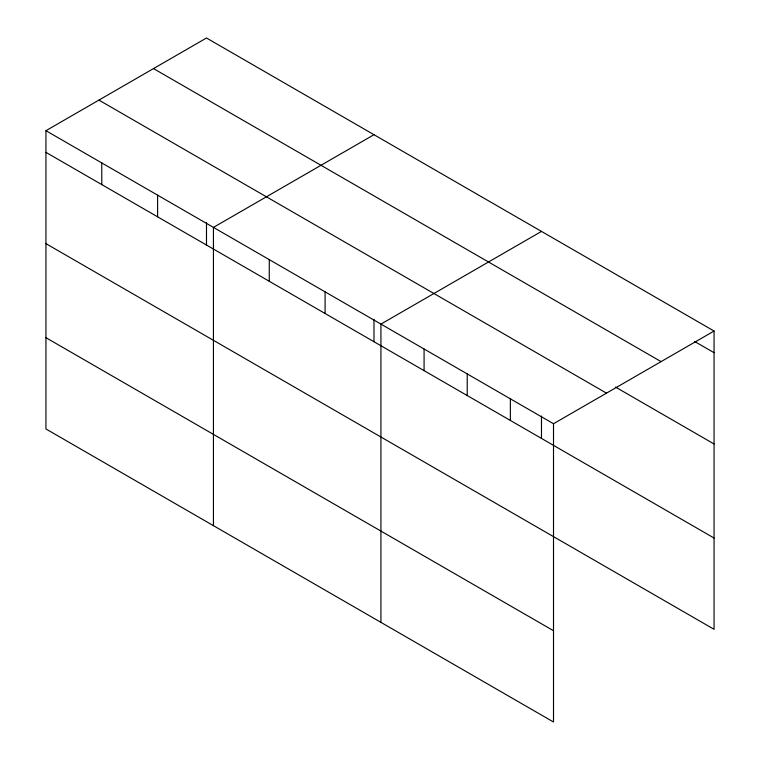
<?xml version="1.0" encoding="UTF-8"?>
<svg xmlns="http://www.w3.org/2000/svg" width="760" height="760" viewBox="0 0 760 760"><rect width="100%" height="100%" fill="white"/><g stroke="black" fill="none" stroke-linecap="round" stroke-linejoin="round"><path stroke-width="1.14" d="M45.942 130.691L553.508 423.728L553.508 722L45.942 428.963L45.942 130.691L206.492 38L714.058 331.037L714.058 629.308L45.942 243.637M373.986 134.7L213.436 227.392L213.436 525.663M541.481 231.41L380.931 324.102L380.931 622.364M553.508 423.728L714.058 331.037M694.535 341.44L714.058 352.706M153.511 68.59L661.077 361.627M615.448 387.049L714.058 443.983M98.923 100.102L606.489 393.148M45.942 152.361L714.058 538.033M45.942 337.677L553.508 630.724M541.481 416.062L541.481 438.397M510.368 398.82L510.368 420.489M467.219 373.92L467.219 395.58M424.08 349.011L424.08 370.671M373.986 319.352L373.986 341.696M325.099 291.868L325.099 313.528M269.268 259.625L269.268 281.295M206.492 222.651L206.492 244.986M157.605 195.159L157.605 216.828M101.773 162.925L101.773 184.594"/></g></svg>
